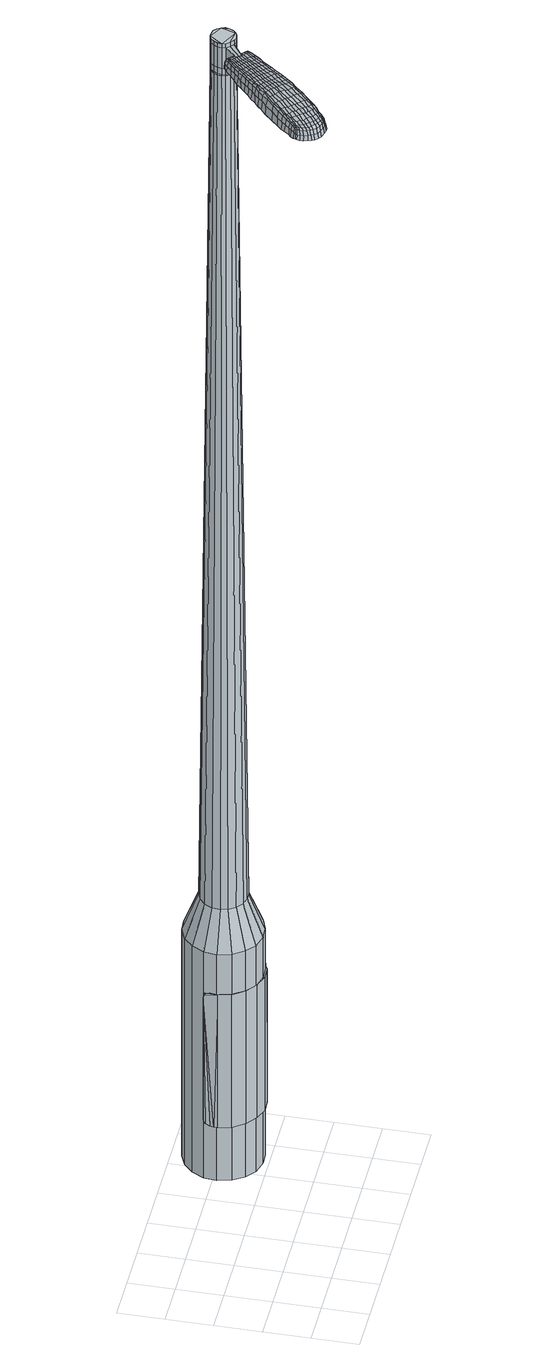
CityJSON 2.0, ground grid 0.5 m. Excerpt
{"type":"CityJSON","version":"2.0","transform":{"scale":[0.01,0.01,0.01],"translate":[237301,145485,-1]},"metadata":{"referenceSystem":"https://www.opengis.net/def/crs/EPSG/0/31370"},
"CityObjects":{
"object1":{"type":"GenericCityObject","attributes":{"cluster":598,"mean_distance_to_centroid":0.265,"new_centroid_x":237303.26,"new_centroid_y":145486.5,"mean_distance_to_camera":17.3,"H1":14.47,"H2":14.82,"Z_final":117.08,"cluster2":-1,"proj_x":237299.27,"proj_y":145482.25,"id_line":72421,"bearing_l":313.14,"distance":5.82,"orientation":"right","G_obj":223.14},"geometry":[{"type":"MultiSurface","lod":"2","boundaries":[[[0,1,2,3]],[[1,4,5,2]],[[4,6,7,5]],[[6,8,9,7]],[[8,10,11,9]],[[10,12,13,11]],[[12,14,15,13]],[[14,16,17,15]],[[16,18,19,17]],[[18,20,21,19]],[[20,22,23,21]],[[22,24,25,23]],[[24,26,27,25]],[[26,28,29,27]],[[28,30,31,29]],[[30,32,33,31]],[[32,34,35,33]],[[34,0,3,35]],[[36,37,38,39]],[[38,40,41,42]],[[41,43,42]],[[42,44,45,46]],[[45,47,46]],[[46,48,49,50]],[[49,51,50]],[[42,46,50,38]],[[50,52,39,38]],[[53,36,39]],[[2,5,7,35]],[[7,9,11,15]],[[11,13,15]],[[15,17,19,23]],[[19,21,23]],[[23,25,27,31]],[[27,29,31]],[[15,23,31,7]],[[31,33,35,7]],[[3,2,35]],[[1,0,54,55]],[[0,34,56,54]],[[34,32,57,56]],[[32,30,58,57]],[[30,28,59,58]],[[28,26,60,59]],[[26,24,61,60]],[[24,22,62,61]],[[22,20,63,62]],[[20,18,64,63]],[[18,16,65,64]],[[16,14,66,65]],[[14,12,67,66]],[[12,10,68,67]],[[10,8,69,68]],[[8,6,70,69]],[[6,4,71,70]],[[4,1,55,71]],[[55,54,72,73]],[[54,56,74,72]],[[56,57,75,74]],[[57,58,76,75]],[[58,59,77,76]],[[59,60,78,77]],[[60,61,79,78]],[[61,62,80,79]],[[62,63,81,80]],[[63,64,82,81]],[[64,65,83,82]],[[65,66,84,83]],[[66,67,85,84]],[[67,68,86,85]],[[68,69,87,86]],[[69,70,88,87]],[[70,71,89,88]],[[71,55,73,89]],[[72,90,91,92]],[[74,93,90,72]],[[94,95,93,74]],[[76,96,95,94]],[[77,97,96,76]],[[78,98,97,77]],[[79,99,98,78]],[[100,101,99,79]],[[102,103,101,100]],[[82,104,103,102]],[[105,106,104,82]],[[84,107,106,105]],[[108,109,107,84]],[[110,111,109,108]],[[87,112,111,110]],[[88,113,112,87]],[[114,115,113,88]],[[92,91,115,114]],[[116,117,118,119]],[[120,116,119,121]],[[122,120,121,123]],[[124,122,123,125]],[[126,124,125,127]],[[128,126,127,129]],[[130,128,129,131]],[[132,130,131,133]],[[134,132,133,135]],[[136,134,135,137]],[[138,136,137,139]],[[140,138,139,141]],[[142,140,141,143]],[[144,142,143,145]],[[146,144,145,147]],[[148,146,147,149]],[[73,72,92]],[[75,94,74]],[[75,76,94]],[[80,100,79]],[[80,81,102,100]],[[81,82,102]],[[83,105,82]],[[83,84,105]],[[85,108,84]],[[85,86,110,108]],[[86,87,110]],[[89,114,88]],[[89,73,92,114]],[[150,91,90]],[[150,151,115,91]],[[151,113,115]],[[152,111,112]],[[152,153,109,111]],[[153,107,109]],[[154,106,107]],[[154,104,106]],[[155,103,104]],[[155,156,101,103]],[[156,99,101]],[[157,95,96]],[[157,93,95]],[[39,52,148,158]],[[150,90,159,149]],[[53,39,158,117]],[[90,93,118,159]],[[36,53,117,116]],[[93,157,119,118]],[[37,36,116,120]],[[157,96,121,119]],[[38,37,120,122]],[[96,97,123,121]],[[40,38,122,124]],[[97,98,125,123]],[[41,40,124,126]],[[98,99,127,125]],[[43,41,126,128]],[[99,156,129,127]],[[42,43,128,130]],[[156,155,131,129]],[[44,42,130,132]],[[155,104,133,131]],[[45,44,132,134]],[[104,154,135,133]],[[47,45,134,136]],[[154,107,137,135]],[[46,47,136,138]],[[107,153,139,137]],[[48,46,138,140]],[[153,152,141,139]],[[49,48,140,142]],[[152,112,143,141]],[[51,49,142,144]],[[112,113,145,143]],[[50,51,144,146]],[[113,151,147,145]],[[52,50,146,148]],[[151,150,149,147]],[[148,149,160,161]],[[149,159,162,160]],[[159,118,163,162]],[[118,117,164,163]],[[117,158,165,164]],[[158,148,161,165]],[[166,167,168,169]],[[170,166,169,171]],[[166,170,172,173]],[[167,166,173,174]],[[175,176,177,178]],[[179,175,178,180]],[[175,179,181,182]],[[176,175,182,183]],[[184,185,186,187]],[[188,184,187,189]],[[184,188,190,191]],[[185,184,191,192]],[[193,194,195,196]],[[197,193,196,198]],[[193,197,199,200]],[[194,193,200,201]],[[202,203,204,205]],[[206,202,205,207]],[[202,206,208,209]],[[203,202,209,210]],[[211,212,213,214]],[[215,211,214,216]],[[211,215,217,218]],[[212,211,218,219]],[[220,221,222,223]],[[212,220,223,213]],[[220,212,219,224]],[[221,220,224,225]],[[226,227,228,229]],[[221,226,229,222]],[[226,221,225,230]],[[227,226,230,231]],[[232,170,171,233]],[[227,232,233,228]],[[232,227,231,234]],[[170,232,234,172]],[[235,236,237,238]],[[239,235,238,240]],[[235,239,241,242]],[[236,235,242,243]],[[244,245,246,247]],[[236,244,247,237]],[[244,236,243,248]],[[245,244,248,249]],[[250,251,252,253]],[[245,250,253,246]],[[250,245,249,254]],[[251,250,254,255]],[[256,257,258,259]],[[251,256,259,252]],[[256,251,255,260]],[[257,256,260,261]],[[262,167,174,263]],[[257,262,263,258]],[[262,257,261,264]],[[167,262,264,168]],[[265,266,267,268]],[[269,265,268,270]],[[265,269,271,272]],[[266,265,272,273]],[[274,275,276,277]],[[266,274,277,267]],[[274,266,273,278]],[[275,274,278,279]],[[280,281,282,283]],[[275,280,283,276]],[[280,275,279,284]],[[281,280,284,285]],[[286,179,180,287]],[[281,286,287,282]],[[286,281,285,288]],[[179,286,288,181]],[[289,290,291,292]],[[293,289,292,294]],[[289,293,295,296]],[[290,289,296,297]],[[298,299,300,301]],[[290,298,301,291]],[[298,290,297,302]],[[299,298,302,303]],[[304,305,306,307]],[[299,304,307,300]],[[304,299,303,308]],[[305,304,308,309]],[[310,311,312,313]],[[305,310,313,306]],[[310,305,309,314]],[[311,310,314,315]],[[316,176,183,317]],[[311,316,317,312]],[[316,311,315,318]],[[176,316,318,177]],[[319,205,204,320]],[[321,319,320,322]],[[319,321,323,324]],[[205,319,324,207]],[[325,321,322,326]],[[327,325,326,328]],[[325,327,329,330]],[[321,325,330,323]],[[331,327,328,332]],[[333,331,332,334]],[[331,333,335,336]],[[327,331,336,329]],[[337,333,334,338]],[[339,337,338,340]],[[337,339,341,342]],[[333,337,342,335]],[[343,339,340,344]],[[194,343,344,195]],[[343,194,201,345]],[[339,343,345,341]],[[346,347,192,191]],[[348,346,191,190]],[[346,348,349,350]],[[347,346,350,351]],[[352,353,351,350]],[[354,352,350,349]],[[352,354,355,356]],[[353,352,356,357]],[[358,359,357,356]],[[360,358,356,355]],[[358,360,361,362]],[[359,358,362,363]],[[364,365,363,362]],[[366,364,362,361]],[[364,366,199,197]],[[365,364,197,198]],[[367,368,369,370]],[[269,367,370,271]],[[367,269,270,371]],[[368,367,371,372]],[[373,188,189,374]],[[368,373,374,369]],[[373,368,372,375]],[[188,373,375,190]],[[376,377,378,379]],[[215,376,379,217]],[[376,215,216,380]],[[377,376,380,381]],[[382,383,384,385]],[[377,382,385,378]],[[382,377,381,386]],[[383,382,386,387]],[[388,185,192,389]],[[383,388,389,384]],[[388,383,387,390]],[[185,388,390,186]],[[391,392,393,394]],[[173,391,394,174]],[[391,173,172,395]],[[392,391,395,396]],[[397,398,399,400]],[[392,397,400,393]],[[397,392,396,401]],[[398,397,401,402]],[[403,196,195,404]],[[398,403,404,399]],[[403,398,402,405]],[[196,403,405,198]],[[406,407,408,409]],[[178,406,409,180]],[[406,178,177,410]],[[407,406,410,411]],[[412,200,199,413]],[[407,412,413,408]],[[412,407,411,414]],[[200,412,414,201]],[[415,416,417,418]],[[293,415,418,295]],[[415,293,294,419]],[[416,415,419,420]],[[421,206,207,422]],[[416,421,422,417]],[[421,416,420,423]],[[206,421,423,208]],[[424,425,426,427]],[[239,424,427,241]],[[424,239,240,428]],[[425,424,428,429]],[[430,431,432,433]],[[425,430,433,426]],[[430,425,429,434]],[[431,430,434,435]],[[436,203,210,437]],[[431,436,437,432]],[[436,431,435,438]],[[203,436,438,204]],[[439,440,429,428]],[[238,439,428,240]],[[439,238,237,441]],[[440,439,441,442]],[[443,444,435,434]],[[440,443,434,429]],[[443,440,442,445]],[[444,443,445,446]],[[447,320,204,438]],[[444,447,438,435]],[[447,444,446,448]],[[320,447,448,322]],[[449,450,451,452]],[[296,449,452,297]],[[449,296,295,418]],[[450,449,418,417]],[[453,324,323,454]],[[450,453,454,451]],[[453,450,417,422]],[[324,453,422,207]],[[455,456,442,441]],[[247,455,441,237]],[[455,247,246,457]],[[456,455,457,458]],[[459,460,446,445]],[[456,459,445,442]],[[459,456,458,461]],[[460,459,461,462]],[[463,326,322,448]],[[460,463,448,446]],[[463,460,462,464]],[[326,463,464,328]],[[465,466,467,468]],[[302,465,468,303]],[[465,302,297,452]],[[466,465,452,451]],[[469,330,329,470]],[[466,469,470,467]],[[469,466,451,454]],[[330,469,454,323]],[[471,472,458,457]],[[253,471,457,246]],[[471,253,252,473]],[[472,471,473,474]],[[475,476,462,461]],[[472,475,461,458]],[[475,472,474,477]],[[476,475,477,478]],[[479,332,328,464]],[[476,479,464,462]],[[479,476,478,480]],[[332,479,480,334]],[[481,482,483,484]],[[308,481,484,309]],[[481,308,303,468]],[[482,481,468,467]],[[485,336,335,486]],[[482,485,486,483]],[[485,482,467,470]],[[336,485,470,329]],[[487,488,474,473]],[[259,487,473,252]],[[487,259,258,489]],[[488,487,489,490]],[[491,492,478,477]],[[488,491,477,474]],[[491,488,490,493]],[[492,491,493,494]],[[495,338,334,480]],[[492,495,480,478]],[[495,492,494,496]],[[338,495,496,340]],[[497,498,499,500]],[[314,497,500,315]],[[497,314,309,484]],[[498,497,484,483]],[[501,342,341,502]],[[498,501,502,499]],[[501,498,483,486]],[[342,501,486,335]],[[503,504,490,489]],[[263,503,489,258]],[[503,263,174,394]],[[504,503,394,393]],[[505,506,494,493]],[[504,505,493,490]],[[505,504,393,400]],[[506,505,400,399]],[[507,344,340,496]],[[506,507,496,494]],[[507,506,399,404]],[[344,507,404,195]],[[508,509,411,410]],[[318,508,410,177]],[[508,318,315,500]],[[509,508,500,499]],[[510,345,201,414]],[[509,510,414,411]],[[510,509,499,502]],[[345,510,502,341]],[[511,512,372,371]],[[268,511,371,270]],[[511,268,267,513]],[[512,511,513,514]],[[515,348,190,375]],[[512,515,375,372]],[[515,512,514,516]],[[348,515,516,349]],[[517,518,519,520]],[[218,517,520,219]],[[517,218,217,379]],[[518,517,379,378]],[[521,522,523,524]],[[518,521,524,519]],[[521,518,378,385]],[[522,521,385,384]],[[525,347,351,526]],[[522,525,526,523]],[[525,522,384,389]],[[347,525,389,192]],[[527,528,514,513]],[[277,527,513,267]],[[527,277,276,529]],[[528,527,529,530]],[[531,354,349,516]],[[528,531,516,514]],[[531,528,530,532]],[[354,531,532,355]],[[533,534,535,536]],[[224,533,536,225]],[[533,224,219,520]],[[534,533,520,519]],[[537,538,539,540]],[[534,537,540,535]],[[537,534,519,524]],[[538,537,524,523]],[[541,353,357,542]],[[538,541,542,539]],[[541,538,523,526]],[[353,541,526,351]],[[543,544,530,529]],[[283,543,529,276]],[[543,283,282,545]],[[544,543,545,546]],[[547,360,355,532]],[[544,547,532,530]],[[547,544,546,548]],[[360,547,548,361]],[[549,550,551,552]],[[230,549,552,231]],[[549,230,225,536]],[[550,549,536,535]],[[553,554,555,556]],[[550,553,556,551]],[[553,550,535,540]],[[554,553,540,539]],[[557,359,363,558]],[[554,557,558,555]],[[557,554,539,542]],[[359,557,542,357]],[[559,560,546,545]],[[287,559,545,282]],[[559,287,180,409]],[[560,559,409,408]],[[561,366,361,548]],[[560,561,548,546]],[[561,560,408,413]],[[366,561,413,199]],[[562,563,396,395]],[[234,562,395,172]],[[562,234,231,552]],[[563,562,552,551]],[[564,565,402,401]],[[563,564,401,396]],[[564,563,551,556]],[[565,564,556,555]],[[566,365,198,405]],[[565,566,405,402]],[[566,565,555,558]],[[365,566,558,363]],[[567,568,569,570]],[[570,569,571,572]],[[573,571,569,574]],[[574,569,568,575]],[[576,577,578,579]],[[579,578,580,581]],[[582,580,578,583]],[[583,578,577,584]],[[585,586,587,588]],[[588,587,589,590]],[[591,589,587,592]],[[592,587,586,593]],[[594,595,596,597]],[[597,596,598,599]],[[600,598,596,601]],[[601,596,595,602]],[[603,604,605,606]],[[606,605,607,608]],[[609,607,605,610]],[[610,605,604,611]],[[612,613,614,615]],[[615,614,616,617]],[[618,616,614,619]],[[619,614,613,620]],[[621,622,623,624]],[[624,623,613,612]],[[620,613,623,625]],[[625,623,622,626]],[[627,628,629,630]],[[630,629,622,621]],[[626,622,629,631]],[[631,629,628,632]],[[572,571,633,634]],[[634,633,628,627]],[[632,628,633,635]],[[635,633,571,573]],[[636,637,638,639]],[[639,638,640,641]],[[642,640,638,643]],[[643,638,637,644]],[[645,646,647,648]],[[648,647,637,636]],[[644,637,647,649]],[[649,647,646,650]],[[651,652,653,654]],[[654,653,646,645]],[[650,646,653,655]],[[655,653,652,656]],[[657,658,659,660]],[[660,659,652,651]],[[656,652,659,661]],[[661,659,658,662]],[[575,568,663,664]],[[664,663,658,657]],[[662,658,663,665]],[[665,663,568,567]],[[666,667,668,669]],[[669,668,670,671]],[[672,670,668,673]],[[673,668,667,674]],[[675,676,677,678]],[[678,677,667,666]],[[674,667,677,679]],[[679,677,676,680]],[[681,682,683,684]],[[684,683,676,675]],[[680,676,683,685]],[[685,683,682,686]],[[581,580,687,688]],[[688,687,682,681]],[[686,682,687,689]],[[689,687,580,582]],[[690,691,692,693]],[[693,692,694,695]],[[696,694,692,697]],[[697,692,691,698]],[[699,700,701,702]],[[702,701,691,690]],[[698,691,701,703]],[[703,701,700,704]],[[705,706,707,708]],[[708,707,700,699]],[[704,700,707,709]],[[709,707,706,710]],[[711,712,713,714]],[[714,713,706,705]],[[710,706,713,715]],[[715,713,712,716]],[[584,577,717,718]],[[718,717,712,711]],[[716,712,717,719]],[[719,717,577,576]],[[603,606,720,721]],[[721,720,722,723]],[[724,722,720,725]],[[725,720,606,608]],[[723,722,726,727]],[[727,726,728,729]],[[730,728,726,731]],[[731,726,722,724]],[[729,728,732,733]],[[733,732,734,735]],[[736,734,732,737]],[[737,732,728,730]],[[735,734,738,739]],[[739,738,740,741]],[[742,740,738,743]],[[743,738,734,736]],[[741,740,744,745]],[[745,744,595,594]],[[602,595,744,746]],[[746,744,740,742]],[[593,747,748,592]],[[592,748,749,591]],[[750,749,748,751]],[[751,748,747,752]],[[752,753,754,751]],[[751,754,755,750]],[[756,755,754,757]],[[757,754,753,758]],[[758,759,760,757]],[[757,760,761,756]],[[762,761,760,763]],[[763,760,759,764]],[[764,765,766,763]],[[763,766,767,762]],[[600,767,766,598]],[[598,766,765,599]],[[768,769,770,771]],[[771,770,670,672]],[[671,670,770,772]],[[772,770,769,773]],[[590,589,774,775]],[[775,774,769,768]],[[773,769,774,776]],[[776,774,589,591]],[[777,778,779,780]],[[780,779,616,618]],[[617,616,779,781]],[[781,779,778,782]],[[783,784,785,786]],[[786,785,778,777]],[[782,778,785,787]],[[787,785,784,788]],[[593,586,789,790]],[[790,789,784,783]],[[788,784,789,791]],[[791,789,586,585]],[[792,793,794,795]],[[795,794,574,575]],[[573,574,794,796]],[[796,794,793,797]],[[798,799,800,801]],[[801,800,793,792]],[[797,793,800,802]],[[802,800,799,803]],[[594,597,804,805]],[[805,804,799,798]],[[803,799,804,806]],[[806,804,597,599]],[[807,808,809,810]],[[810,809,579,581]],[[576,579,809,811]],[[811,809,808,812]],[[600,601,813,814]],[[814,813,808,807]],[[812,808,813,815]],[[815,813,601,602]],[[816,817,694,818]],[[818,694,696]],[[695,694,819]],[[819,694,817,820]],[[608,607,821,822]],[[822,821,817,816]],[[820,817,821,823]],[[823,821,607,609]],[[824,825,826,827]],[[827,826,640,642]],[[641,640,826,828]],[[828,826,825,829]],[[830,831,832,833]],[[833,832,825,824]],[[829,825,832,834]],[[834,832,831,835]],[[611,604,836,837]],[[837,836,831,830]],[[835,831,836,838]],[[838,836,604,603]],[[829,839,828]],[[828,839,639,641]],[[636,639,839,840]],[[840,839,841]],[[835,842,843,834]],[[834,843,839,829]],[[841,839,843,844]],[[844,843,842,845]],[[603,721,846,838]],[[838,846,842,835]],[[845,842,846,847]],[[847,846,721,723]],[[848,849,850,851]],[[851,850,697,698]],[[696,697,850,818]],[[818,850,849,816]],[[724,725,852,853]],[[853,852,849,848]],[[816,849,852,822]],[[822,852,725,608]],[[841,854,855,840]],[[840,855,648,636]],[[645,648,855,856]],[[856,855,854,857]],[[845,858,859,844]],[[844,859,854,841]],[[857,854,859,860]],[[860,859,858,861]],[[723,727,862,847]],[[847,862,858,845]],[[861,858,862,863]],[[863,862,727,729]],[[864,865,866]],[[866,865,703,704]],[[698,703,865,851]],[[851,865,848]],[[730,731,867,868]],[[868,867,865,864]],[[848,865,867,853]],[[853,867,731,724]],[[857,869,870,856]],[[856,870,654,645]],[[651,654,870,871]],[[870,869,871]],[[861,872,873,860]],[[860,873,869,857]],[[871,869,873,874]],[[874,873,872,875]],[[729,733,876,863]],[[863,876,872,861]],[[875,872,876,877]],[[877,876,733,735]],[[878,879,880,881]],[[881,880,709,710]],[[704,709,880,866]],[[866,880,879,864]],[[736,737,882,883]],[[883,882,879,878]],[[864,879,882,868]],[[868,882,737,730]],[[884,885,871]],[[871,885,660,651]],[[657,660,885,886]],[[886,885,884,887]],[[875,888,889,874]],[[874,889,884,871]],[[887,884,889,890]],[[890,889,888,891]],[[735,739,892,877]],[[877,892,888,875]],[[891,888,892,893]],[[893,892,739,741]],[[894,895,896,897]],[[897,896,715,716]],[[710,715,896,881]],[[881,896,895,878]],[[742,743,898,899]],[[899,898,895,894]],[[878,895,898,883]],[[883,898,743,736]],[[887,900,901,886]],[[886,901,664,657]],[[575,664,901,795]],[[795,901,900,792]],[[891,902,903,890]],[[890,903,900,887]],[[792,900,903,801]],[[801,903,902,798]],[[741,745,904,893]],[[893,904,902,891]],[[798,902,904,805]],[[805,904,745,594]],[[812,905,906,811]],[[811,906,719,576]],[[716,719,906,897]],[[897,906,905,894]],[[602,746,907,815]],[[815,907,905,812]],[[894,905,907,899]],[[899,907,746,742]],[[773,908,909,772]],[[772,909,669,671]],[[666,669,909,910]],[[910,909,908,911]],[[591,749,912,776]],[[776,912,908,773]],[[911,908,912,913]],[[913,912,749,750]],[[914,915,916,917]],[[917,916,619,620]],[[618,619,916,780]],[[780,916,915,777]],[[918,919,920,921]],[[921,920,915,914]],[[777,915,920,786]],[[786,920,919,783]],[[752,747,922,923]],[[923,922,919,918]],[[783,919,922,790]],[[790,922,747,593]],[[911,924,925,910]],[[910,925,678,666]],[[675,678,925,926]],[[926,925,924,927]],[[750,755,928,913]],[[913,928,924,911]],[[927,924,928,929]],[[929,928,755,756]],[[930,931,932,933]],[[933,932,625,626]],[[620,625,932,917]],[[917,932,931,914]],[[934,935,936,937]],[[937,936,931,930]],[[914,931,936,921]],[[921,936,935,918]],[[758,753,938,939]],[[939,938,935,934]],[[918,935,938,923]],[[923,938,753,752]],[[927,940,941,926]],[[926,941,684,675]],[[681,684,941,942]],[[942,941,940,943]],[[756,761,944,929]],[[929,944,940,927]],[[943,940,944,945]],[[945,944,761,762]],[[946,947,948,949]],[[949,948,631,632]],[[626,631,948,933]],[[933,948,947,930]],[[950,951,952,953]],[[953,952,947,946]],[[930,947,952,937]],[[937,952,951,934]],[[764,759,954,955]],[[955,954,951,950]],[[934,951,954,939]],[[939,954,759,758]],[[943,956,957,942]],[[942,957,688,681]],[[581,688,957,810]],[[810,957,956,807]],[[762,767,958,945]],[[945,958,956,943]],[[807,956,958,814]],[[814,958,767,600]],[[797,959,960,796]],[[796,960,635,573]],[[632,635,960,949]],[[949,960,959,946]],[[803,961,962,802]],[[802,962,959,797]],[[946,959,962,953]],[[953,962,961,950]],[[599,765,963,806]],[[806,963,961,803]],[[950,961,963,955]],[[955,963,765,764]],[[567,570,169,168]],[[570,572,171,169]],[[582,583,182,181]],[[583,584,183,182]],[[585,588,187,186]],[[588,590,189,187]],[[609,610,209,208]],[[610,611,210,209]],[[612,615,214,213]],[[615,617,216,214]],[[621,624,223,222]],[[624,612,213,223]],[[627,630,229,228]],[[630,621,222,229]],[[572,634,233,171]],[[634,627,228,233]],[[642,643,242,241]],[[643,644,243,242]],[[644,649,248,243]],[[649,650,249,248]],[[650,655,254,249]],[[655,656,255,254]],[[656,661,260,255]],[[661,662,261,260]],[[662,665,264,261]],[[665,567,168,264]],[[672,673,272,271]],[[673,674,273,272]],[[674,679,278,273]],[[679,680,279,278]],[[680,685,284,279]],[[685,686,285,284]],[[686,689,288,285]],[[689,582,181,288]],[[690,693,292,291]],[[693,695,294,292]],[[699,702,301,300]],[[702,690,291,301]],[[705,708,307,306]],[[708,699,300,307]],[[711,714,313,312]],[[714,705,306,313]],[[584,718,317,183]],[[718,711,312,317]],[[768,771,370,369]],[[771,672,271,370]],[[590,775,374,189]],[[775,768,369,374]],[[617,781,380,216]],[[781,782,381,380]],[[782,787,386,381]],[[787,788,387,386]],[[788,791,390,387]],[[791,585,186,390]],[[695,819,419,294]],[[819,820,420,419]],[[820,823,423,420]],[[823,609,208,423]],[[824,827,427,426]],[[827,642,241,427]],[[830,833,433,432]],[[833,824,426,433]],[[611,837,437,210]],[[837,830,432,437]],[[964,965,966,967]],[[968,969,967,966]],[[970,971,972,973]],[[974,975,976,977]],[[965,978,979,966]],[[980,968,966,979]],[[981,970,973,982]],[[983,984,975,974]],[[978,985,986,979]],[[986,987,980,979]],[[988,981,982,989]],[[990,984,983,991]],[[985,992,993,986]],[[993,994,987,986]],[[995,988,989,996]],[[997,990,991,998]],[[999,1000,1001,1002]],[[1003,1004,1000,999]],[[1003,1005,1006,1004]],[[1005,1007,1008,1006]],[[1009,1010,1011,1012]],[[1013,1014,1010,1009]],[[1015,1014,1013]],[[1016,1017,1014,1015]],[[1012,1001,1000,1009]],[[1009,1000,1004,1013]],[[1004,1006,1015,1013]],[[1006,1008,1016,1015]],[[973,972,969,968]],[[982,973,968,980]],[[987,989,982,980]],[[994,996,989,987]],[[974,977,971,970]],[[983,974,970,981]],[[991,983,981,988]],[[998,991,988,995]],[[975,999,1002,976]],[[984,1003,999,975]],[[1005,1003,984,990]],[[1007,1005,990,997]],[[1018,1019,1020,1021]],[[1020,1022,1023,1024]],[[1020,1024,1025,1026]],[[1020,1026,1021]],[[1027,1018,1021,1028]],[[1029,1028,1021,1030]],[[1031,1030,1021]],[[1032,1020,1019,1033]],[[1034,1032,1033,1035]],[[1036,1034,1035,1037]],[[1038,1036,1037,1039]],[[1040,1038,1039,1041]],[[1041,1042,1043,1044]],[[1041,1044,1045,1046]],[[1041,1046,1047,1048]],[[1047,1049,1050,1051]],[[1047,1051,1052,1053]],[[1047,1053,1048]],[[1041,1048,1040]],[[1054,1055,1019,1018]],[[1056,1057,1022,1020]],[[1058,1059,1031,1021]],[[1055,1060,1033,1019]],[[1061,1056,1020,1032]],[[1060,1062,1035,1033]],[[1063,1061,1032,1034]],[[1062,1064,1037,1035]],[[1065,1063,1034,1036]],[[1064,1066,1039,1037]],[[1067,1065,1036,1038]],[[1066,1068,1041,1039]],[[1069,1067,1038,1040]],[[1068,1070,1042,1041]],[[1071,1072,1049,1047]],[[1073,1069,1040,1048]],[[1043,1042,1070,1074]],[[1044,1043,1074,1075]],[[1045,1044,1075,1076]],[[1046,1045,1076,1077]],[[1047,1046,1077,1071]],[[1078,1054,1018,1027]],[[1079,1078,1027,1028]],[[1080,1079,1028,1029]],[[1081,1080,1029,1030]],[[1059,1081,1030,1031]],[[1023,1022,1057,1082]],[[1050,1049,1072,1083]],[[1024,1023,1082,1084]],[[1025,1024,1084,1085]],[[1026,1025,1085,1086]],[[1021,1026,1086,1058]],[[1051,1050,1083,1087]],[[1052,1051,1087,1088]],[[1053,1052,1088,1089]],[[1048,1053,1089,1073]]]}]}
},
"vertices":[
[195,119,384],[187,131,384],[187,131,96],[195,119,96],[183,146,384],[183,146,96],[185,160,384],[185,160,96],[192,173,384],[192,173,96],[202,183,384],[202,183,96],[216,189,384],[216,189,96],[231,190,384],[231,190,96],[245,186,384],[245,186,96],[256,177,384],[256,177,96],[264,164,384],[264,164,96],[268,150,384],[268,150,96],[266,136,384],[266,136,96],[259,122,384],[259,122,96],[249,112,384],[249,112,96],[235,107,384],[235,107,96],[221,106,384],[221,106,96],[206,110,384],[206,110,96],[224,134,1524],[229,135,1524],[233,137,1524],[216,139,1524],[236,140,1524],[238,144,1524],[238,153,1524],[239,149,1524],[235,157,1524],[232,160,1524],[223,161,1524],[227,161,1524],[218,159,1524],[215,156,1524],[212,147,1524],[213,152,1524],[213,143,1524],[220,136,1524],[207,131,429],[202,138,429],[214,125,429],[223,123,429],[231,123,429],[239,127,429],[246,133,429],[250,141,429],[251,149,429],[249,158,429],[244,165,429],[237,170,429],[229,173,429],[220,172,429],[212,169,429],[205,163,429],[201,155,429],[200,146,429],[216,139,1483],[213,143,1483],[220,136,1483],[224,134,1483],[229,135,1483],[233,137,1483],[236,140,1483],[238,144,1483],[239,149,1483],[238,153,1483],[235,157,1483],[232,160,1483],[227,161,1483],[223,161,1483],[218,159,1483],[215,156,1483],[213,152,1483],[212,147,1483],[216,139,1485],[214,143,1485],[214,143,1483],[220,136,1485],[224,135,1483],[224,135,1485],[229,135,1485],[233,137,1485],[236,140,1485],[238,144,1485],[238,149,1483],[238,149,1485],[237,153,1483],[237,153,1485],[235,157,1485],[231,159,1483],[231,159,1485],[227,161,1485],[223,160,1483],[223,160,1485],[219,159,1483],[219,159,1485],[215,156,1485],[213,152,1485],[213,147,1483],[213,147,1485],[224,134,1519],[220,136,1519],[220,136,1493],[224,134,1493],[229,135,1519],[229,135,1493],[233,137,1519],[233,137,1493],[236,140,1519],[236,140,1493],[238,144,1519],[238,144,1493],[239,149,1519],[239,149,1493],[238,153,1519],[238,153,1493],[235,157,1519],[235,157,1493],[232,160,1519],[232,160,1493],[227,161,1519],[227,161,1493],[223,161,1519],[223,161,1493],[218,159,1519],[218,159,1493],[215,156,1519],[215,156,1493],[213,152,1519],[213,152,1493],[212,147,1519],[212,147,1493],[213,143,1519],[213,143,1493],[213,143,1485],[212,147,1485],[218,159,1485],[223,161,1485],[232,160,1485],[238,153,1485],[239,149,1485],[224,134,1485],[216,139,1519],[216,139,1493],[200,128,1513],[200,128,1518],[202,126,1513],[204,124,1513],[204,124,1518],[202,126,1518],[135,89,1519],[140,94,1518],[138,94,1509],[133,90,1510],[128,84,1519],[126,84,1510],[130,83,1526],[136,89,1525],[142,94,1525],[161,61,1519],[166,66,1518],[166,68,1525],[161,63,1525],[155,55,1519],[154,57,1526],[155,53,1510],[161,59,1510],[166,64,1509],[95,24,1519],[93,27,1519],[92,26,1513],[95,23,1513],[99,22,1519],[98,21,1513],[100,23,1524],[97,25,1524],[94,28,1524],[149,75,1530],[155,80,1529],[153,82,1529],[147,77,1530],[143,68,1531],[140,71,1531],[145,65,1530],[152,72,1530],[157,77,1529],[208,130,1512],[206,132,1512],[205,131,1517],[207,129,1517],[210,128,1512],[209,127,1517],[210,127,1506],[208,129,1506],[206,131,1506],[92,48,1519],[95,51,1519],[93,51,1512],[91,48,1512],[91,46,1518],[90,46,1512],[92,46,1522],[93,47,1523],[96,50,1524],[98,54,1519],[101,58,1519],[100,59,1512],[96,54,1512],[99,53,1524],[103,58,1525],[106,63,1519],[111,68,1519],[109,68,1511],[104,63,1511],[107,62,1526],[113,68,1526],[120,76,1519],[118,76,1510],[121,75,1526],[191,137,1513],[186,132,1513],[187,132,1518],[193,136,1517],[196,140,1512],[196,139,1516],[195,140,1506],[190,137,1507],[184,132,1507],[180,127,1514],[174,122,1515],[175,122,1520],[181,127,1519],[178,127,1507],[172,123,1507],[168,118,1515],[162,113,1516],[164,112,1522],[170,117,1521],[166,118,1508],[161,113,1508],[157,108,1517],[151,103,1517],[153,103,1524],[158,108,1523],[155,108,1508],[149,104,1509],[146,99,1518],[147,98,1524],[144,99,1509],[116,21,1519],[119,23,1519],[118,24,1524],[116,22,1523],[114,20,1518],[114,21,1522],[114,19,1512],[116,20,1512],[119,22,1512],[123,26,1519],[127,30,1519],[127,31,1525],[122,28,1524],[123,25,1512],[127,28,1512],[132,34,1519],[138,39,1519],[137,41,1526],[131,35,1526],[132,32,1511],[138,37,1511],[146,47,1519],[146,49,1526],[146,45,1510],[212,115,1513],[207,109,1513],[207,108,1507],[212,113,1507],[216,119,1512],[216,118,1506],[214,119,1516],[212,116,1517],[207,110,1518],[202,104,1514],[196,98,1515],[197,97,1507],[202,102,1507],[201,105,1519],[196,100,1520],[191,93,1515],[186,87,1516],[186,86,1508],[191,91,1508],[191,94,1521],[186,89,1522],[181,82,1517],[176,77,1517],[176,75,1509],[181,80,1508],[181,84,1523],[176,78,1524],[171,71,1518],[171,69,1509],[171,73,1524],[203,125,1519],[202,127,1519],[198,120,1520],[196,122,1520],[200,118,1520],[205,123,1519],[192,115,1522],[191,117,1522],[187,110,1523],[185,112,1523],[189,108,1523],[194,113,1521],[182,105,1524],[180,107,1524],[176,100,1525],[174,102,1525],[178,97,1525],[184,103,1524],[171,95,1526],[169,97,1526],[165,90,1527],[163,92,1527],[168,87,1527],[173,92,1526],[160,85,1528],[158,87,1528],[162,82,1528],[99,27,1527],[96,30,1527],[102,25,1526],[105,28,1527],[102,30,1528],[100,33,1528],[107,34,1529],[104,37,1529],[110,32,1528],[115,37,1530],[112,39,1530],[110,42,1530],[117,44,1531],[115,47,1531],[121,42,1530],[127,48,1531],[124,51,1531],[122,53,1531],[133,59,1531],[131,62,1531],[136,57,1531],[112,19,1518],[109,19,1519],[109,18,1513],[112,18,1513],[112,21,1523],[109,21,1523],[104,20,1519],[104,19,1513],[105,21,1524],[90,44,1518],[90,41,1518],[91,42,1523],[92,44,1523],[89,44,1513],[88,41,1513],[89,37,1519],[90,33,1519],[91,34,1524],[91,38,1523],[88,37,1513],[89,33,1513],[91,30,1519],[92,31,1524],[90,29,1513],[138,88,1528],[139,87,1528],[144,91,1528],[143,93,1527],[131,82,1528],[132,81,1529],[141,84,1529],[143,82,1530],[148,87,1529],[146,89,1528],[134,78,1529],[136,76,1530],[145,79,1530],[150,84,1529],[138,73,1531],[160,64,1528],[158,66,1529],[152,60,1529],[153,58,1528],[165,69,1527],[163,71,1528],[155,69,1529],[149,62,1530],[160,74,1528],[216,121,1512],[215,123,1512],[214,122,1517],[215,121,1517],[216,120,1506],[215,121,1506],[213,125,1512],[212,124,1517],[212,124,1506],[198,141,1512],[199,139,1512],[198,139,1506],[197,141,1506],[198,139,1517],[199,138,1517],[201,138,1512],[203,136,1512],[202,135,1506],[200,138,1506],[200,137,1517],[202,135,1517],[204,134,1512],[204,133,1506],[204,133,1517],[194,136,1519],[195,135,1519],[188,131,1520],[189,130,1520],[196,133,1519],[198,131,1519],[191,128,1520],[192,126,1520],[200,129,1519],[194,124,1520],[211,117,1519],[210,118,1519],[204,113,1520],[206,112,1520],[208,121,1519],[202,115,1520],[182,126,1521],[183,125,1521],[177,121,1522],[178,120,1522],[185,123,1521],[187,121,1521],[179,118,1522],[181,116,1523],[189,119,1522],[183,114,1523],[201,106,1521],[199,108,1521],[194,102,1522],[195,101,1522],[197,110,1521],[192,105,1522],[171,116,1523],[172,115,1523],[165,112,1524],[167,110,1524],[174,113,1523],[176,111,1524],[168,108,1525],[170,106,1525],[178,109,1524],[172,104,1525],[190,96,1523],[189,97,1523],[184,92,1524],[185,90,1524],[186,100,1524],[181,95,1525],[160,107,1525],[161,105,1525],[154,102,1526],[155,101,1526],[163,104,1526],[165,101,1526],[157,99,1527],[159,96,1527],[167,99,1526],[161,94,1527],[180,85,1525],[178,87,1525],[173,81,1526],[175,80,1526],[176,89,1526],[171,84,1527],[149,97,1527],[150,96,1527],[152,94,1527],[154,92,1528],[156,89,1528],[170,75,1527],[168,76,1527],[165,79,1528],[114,23,1525],[111,22,1525],[117,25,1526],[114,25,1526],[107,23,1526],[110,26,1527],[93,46,1525],[93,43,1525],[95,46,1526],[96,48,1525],[93,40,1525],[93,36,1526],[96,39,1527],[96,43,1526],[94,33,1526],[98,36,1527],[121,28,1526],[118,28,1527],[126,32,1527],[123,33,1528],[114,30,1528],[119,34,1529],[99,52,1526],[99,50,1527],[104,54,1528],[103,56,1527],[100,47,1527],[101,43,1528],[106,48,1529],[104,52,1528],[102,40,1528],[107,45,1530],[130,36,1528],[128,37,1529],[136,42,1528],[134,43,1529],[124,39,1529],[131,45,1530],[108,61,1528],[108,59,1528],[114,65,1529],[114,66,1528],[109,56,1529],[111,53,1530],[117,59,1530],[116,62,1530],[113,50,1530],[119,56,1531],[145,50,1529],[143,51,1529],[140,54,1530],[122,74,1528],[123,73,1529],[125,70,1530],[127,67,1530],[129,65,1531],[139,93,1509],[141,93,1518],[136,88,1518],[134,88,1509],[130,82,1519],[128,83,1510],[131,82,1525],[138,87,1525],[143,92,1525],[164,69,1525],[164,68,1518],[159,63,1518],[159,64,1525],[153,57,1519],[153,58,1525],[153,54,1510],[160,61,1509],[165,66,1509],[94,27,1513],[95,28,1519],[97,25,1519],[96,25,1513],[100,24,1519],[99,23,1513],[101,25,1524],[98,26,1524],[96,29,1524],[152,82,1528],[154,79,1528],[149,74,1529],[147,77,1529],[142,68,1529],[140,71,1529],[145,66,1529],[151,72,1529],[157,77,1528],[204,130,1516],[205,130,1512],[206,128,1512],[206,128,1516],[208,126,1512],[208,126,1516],[208,125,1506],[206,128,1506],[204,130,1506],[94,50,1512],[96,49,1519],[94,47,1518],[93,47,1512],[93,45,1518],[91,46,1512],[94,45,1522],[95,46,1523],[97,49,1523],[101,57,1512],[103,57,1519],[99,53,1519],[97,53,1512],[100,52,1524],[104,57,1525],[111,67,1511],[113,67,1519],[107,61,1519],[105,61,1511],[108,61,1525],[114,66,1526],[121,74,1519],[119,75,1510],[123,74,1526],[188,130,1518],[187,130,1513],[193,135,1513],[194,135,1517],[197,138,1512],[196,137,1515],[195,138,1506],[191,135,1506],[185,131,1507],[177,120,1520],[175,121,1514],[181,126,1514],[182,125,1519],[179,126,1507],[174,121,1507],[165,111,1522],[164,111,1516],[169,116,1515],[171,116,1521],[168,116,1508],[162,112,1508],[154,101,1523],[152,102,1517],[158,107,1516],[160,106,1522],[156,107,1508],[150,102,1508],[147,97,1517],[148,97,1524],[145,97,1509],[117,26,1523],[118,25,1519],[115,23,1518],[115,24,1523],[113,22,1518],[113,23,1522],[114,21,1512],[116,21,1512],[118,23,1512],[126,33,1525],[126,31,1519],[122,28,1519],[121,29,1524],[122,26,1512],[126,30,1512],[136,42,1526],[137,40,1519],[131,35,1519],[130,37,1525],[131,33,1511],[137,39,1511],[145,48,1519],[145,50,1526],[145,46,1510],[205,109,1507],[205,110,1513],[210,116,1513],[210,114,1506],[214,120,1512],[214,118,1506],[213,120,1515],[210,117,1517],[205,112,1518],[195,98,1507],[195,99,1514],[200,105,1514],[200,103,1507],[200,106,1519],[195,101,1520],[185,87,1508],[185,89,1516],[190,94,1515],[190,92,1508],[189,96,1521],[184,90,1522],[175,76,1508],[174,78,1517],[180,83,1516],[180,81,1508],[179,85,1522],[174,80,1523],[169,73,1517],[170,71,1509],[169,74,1524],[203,125,1518],[201,127,1518],[197,120,1519],[196,122,1519],[199,118,1519],[204,123,1518],[192,115,1520],[190,117,1520],[187,110,1521],[185,112,1521],[189,107,1521],[194,113,1520],[181,105,1523],[179,107,1523],[176,100,1524],[174,102,1524],[178,97,1524],[183,102,1523],[170,94,1525],[168,97,1525],[165,89,1526],[163,92,1526],[167,87,1526],[173,92,1525],[160,84,1527],[158,87,1527],[162,82,1527],[97,30,1526],[100,28,1526],[103,26,1525],[106,29,1526],[102,31,1526],[100,33,1526],[105,37,1528],[107,35,1528],[110,33,1527],[115,37,1528],[112,40,1529],[110,42,1529],[115,47,1530],[118,45,1530],[120,42,1529],[127,48,1530],[124,51,1530],[122,53,1530],[131,62,1530],[133,59,1530],[136,57,1530],[109,20,1513],[109,22,1518],[112,22,1518],[112,20,1512],[112,23,1523],[110,23,1523],[105,22,1519],[104,21,1513],[105,23,1523],[93,41,1523],[92,41,1518],[92,43,1518],[94,44,1523],[91,44,1512],[91,41,1512],[93,35,1523],[92,34,1519],[92,38,1519],[93,38,1523],[91,38,1513],[91,34,1513],[93,31,1519],[94,32,1524],[92,30,1513],[144,91,1527],[139,86,1527],[138,87,1527],[144,91,1526],[132,81,1527],[133,80,1528],[148,86,1528],[143,81,1528],[141,84,1528],[146,88,1527],[134,78,1528],[136,75,1529],[145,79,1529],[150,84,1528],[138,73,1529],[151,60,1528],[157,66,1527],[159,65,1527],[152,59,1527],[164,70,1526],[162,71,1527],[155,69,1528],[148,63,1528],[160,74,1527],[212,121,1516],[213,121,1512],[213,120,1516],[214,119,1506],[213,120,1506],[211,123,1512],[210,123,1516],[211,122,1506],[196,138,1506],[198,138,1512],[197,139,1512],[196,139,1506],[197,138,1516],[197,137,1516],[200,134,1506],[201,134,1512],[199,136,1512],[198,136,1506],[199,135,1516],[201,133,1516],[203,132,1512],[202,132,1506],[202,131,1516],[194,134,1518],[188,130,1519],[189,129,1519],[197,130,1518],[196,132,1518],[190,127,1519],[192,126,1519],[199,128,1518],[194,124,1519],[204,113,1519],[209,118,1518],[210,117,1518],[205,112,1519],[207,120,1518],[202,115,1519],[183,124,1520],[183,125,1520],[177,120,1521],[178,119,1521],[187,121,1520],[185,123,1520],[179,118,1521],[181,116,1521],[188,119,1520],[183,114,1521],[193,102,1521],[199,107,1520],[194,101,1521],[196,110,1520],[191,105,1521],[172,114,1522],[171,115,1522],[166,110,1523],[176,111,1522],[174,113,1522],[168,108,1523],[170,106,1524],[177,109,1523],[172,104,1524],[183,92,1523],[188,97,1522],[189,96,1522],[184,91,1523],[186,100,1522],[181,94,1523],[161,105,1524],[160,106,1524],[155,101,1525],[155,100,1525],[164,101,1525],[163,103,1524],[157,98,1525],[159,96,1526],[166,99,1525],[161,94,1526],[173,81,1525],[178,87,1524],[179,86,1524],[174,80,1525],[175,89,1524],[170,84,1525],[150,95,1526],[149,96,1526],[154,91,1527],[152,93,1526],[156,89,1527],[167,76,1526],[169,75,1526],[165,79,1526],[111,24,1524],[114,24,1524],[116,26,1525],[114,26,1525],[107,25,1525],[110,27,1525],[97,46,1525],[95,43,1524],[95,45,1524],[97,48,1525],[97,39,1526],[95,36,1525],[94,40,1524],[97,43,1525],[96,33,1525],[98,36,1526],[118,29,1526],[120,29,1526],[125,33,1526],[123,34,1527],[114,31,1526],[119,35,1527],[105,54,1527],[100,50,1526],[101,51,1526],[105,56,1526],[106,48,1528],[101,43,1527],[101,47,1526],[105,51,1527],[103,40,1527],[108,45,1528],[128,38,1527],[130,37,1527],[135,43,1527],[134,43,1528],[124,40,1528],[130,46,1529],[115,64,1528],[109,58,1527],[109,60,1527],[115,65,1527],[118,59,1529],[111,53,1529],[110,56,1528],[116,62,1528],[113,50,1529],[120,56,1530],[142,52,1528],[144,51,1528],[139,54,1529],[124,72,1528],[123,73,1528],[127,67,1529],[125,70,1529],[129,64,1530],[196,139,1508],[200,134,1508],[176,112,1509],[170,118,1509],[160,98,1510],[154,104,1510],[130,72,1512],[124,78,1512],[137,91,1511],[143,84,1511],[117,59,1513],[107,50,1514],[101,56,1514],[111,66,1513],[205,129,1508],[181,107,1509],[165,92,1510],[136,65,1512],[150,77,1511],[123,52,1513],[114,43,1514],[209,124,1508],[187,101,1509],[171,86,1510],[143,58,1512],[156,70,1511],[120,37,1514],[130,46,1513],[214,119,1508],[192,95,1509],[177,79,1510],[149,51,1512],[162,64,1511],[126,30,1514],[136,39,1513],[98,40,1514],[95,36,1514],[91,41,1514],[92,46,1514],[104,34,1514],[100,31,1514],[109,28,1514],[105,26,1514],[115,22,1514],[110,21,1514],[94,31,1515],[94,26,1515],[93,27,1515],[91,34,1515],[97,28,1515],[95,25,1515],[100,24,1515],[103,21,1515],[96,24,1515],[238,107,334],[234,105,334],[234,105,165],[248,110,171],[238,107,165],[242,108,165],[244,109,166],[246,110,167],[247,110,169],[242,108,334],[244,109,333],[246,110,332],[247,110,331],[248,110,328],[220,104,165],[220,104,334],[206,109,165],[206,109,334],[194,118,165],[194,118,334],[185,131,165],[185,131,334],[182,145,165],[182,145,334],[182,149,334],[183,153,334],[183,156,333],[183,158,332],[183,159,331],[183,160,328],[182,149,165],[183,160,171],[183,159,169],[183,158,167],[183,156,166],[183,153,165],[237,109,334],[234,108,334],[234,108,165],[237,109,165],[247,113,171],[247,113,328],[220,107,334],[220,107,165],[207,112,334],[207,112,165],[196,120,334],[196,120,165],[188,132,334],[188,132,165],[185,145,334],[185,145,165],[185,149,334],[186,159,328],[186,159,171],[185,149,165],[185,153,334],[186,156,333],[186,158,332],[186,159,331],[241,111,334],[243,112,333],[245,113,332],[246,113,331],[241,111,165],[186,159,169],[243,112,166],[245,113,167],[246,113,169],[186,158,167],[186,156,166],[185,153,165]
]}
